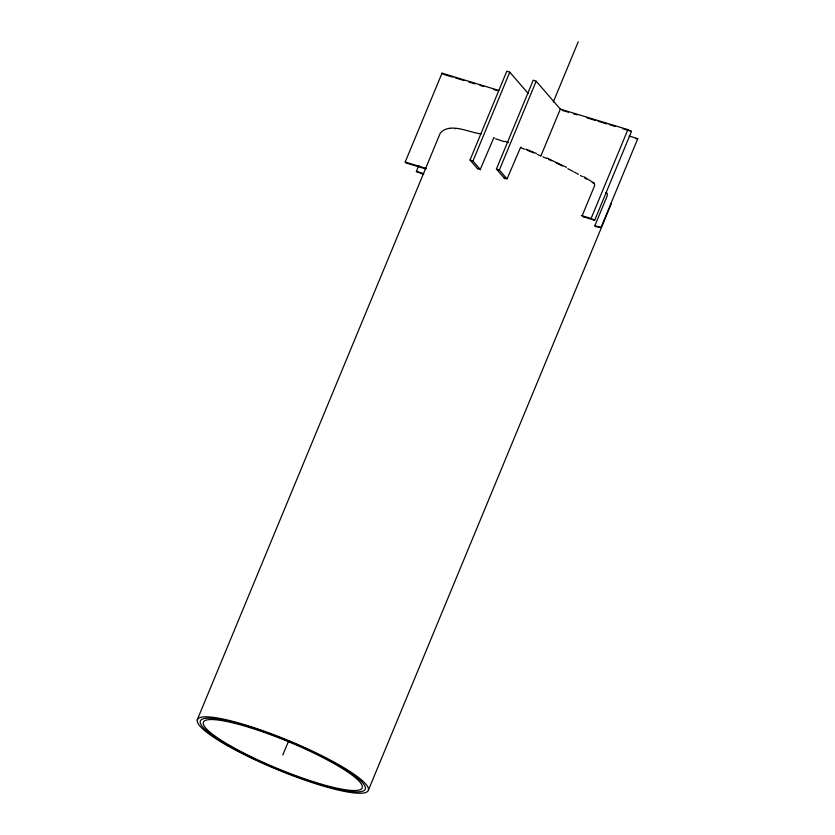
<?xml version="1.0" encoding="UTF-8"?>
<svg xmlns="http://www.w3.org/2000/svg" width="835" height="835" viewBox="0 0 835 835"><rect width="100%" height="100%" fill="white"/><g stroke="black" fill="none" stroke-linecap="round" stroke-linejoin="round"><path stroke-width="1.25" d="M425.86 168.973L406.102 162.971L405.205 162.032L442.018 73.177L498.892 90.451M423.282 174.223L416.373 171.457L418.857 165.455M197.217 719.874L440.306 132.995C450.326 122.056 468.936 132.629 481.127 133.871M477.651 168.858L470.021 160.028L506.824 71.163L509.757 72.165L528.336 93.635M480.553 169.808L472.954 161.03L509.757 72.165M504.799 178.721L496.418 169.046L533.231 80.191L536.164 81.193L560.316 109.103L627.899 129.623L631.49 131.387L594.687 220.252L583.571 216.87M506.855 178.711L499.361 170.048L536.164 81.193M282.794 755.038L288.785 740.572M553.292 101.995L578.248 41.75M540.913 155.936L560.316 109.103M581.264 215.503L591.096 218.488L627.899 129.623M595.272 226.462L600.981 227.527L637.783 138.662L629.141 136.032M368.381 790.192L611.471 203.312M635.769 138.714L637.783 138.662M449.814 128.496L450.42 128.517M454.835 128.663L455.399 128.684M444.147 74.492L452.789 77.112M455.263 77.864L463.905 80.494M468.842 81.987L475.021 83.865M479.958 85.368L483.663 86.496M493.548 89.491L497.253 90.618M562.341 110.387L568.51 112.255M573.447 113.758L577.152 114.886M587.036 117.881L595.679 120.511M598.152 121.263L606.794 123.883M609.268 124.634L615.437 126.513M622.847 128.757L631.49 131.387M405.205 162.032L426.226 168.419M416.373 171.457L423.752 173.701M594.802 225.648L600.981 227.527M477.422 168.587L480.24 169.453L493.809 137.733A2.557 0.804 -70.7 0 1 494.341 138.025M495.614 138.787L504.173 141.647M470.021 160.028L472.954 161.03M496.418 169.046L499.361 170.048M505.039 141.324L508.494 142.566M524.683 149.246L521.207 147.91A2.547 0.804 -70.7 0 0 520.622 147.231L507.054 178.94L503.943 177.74M525.904 149.121L536.435 153.442M546.821 157.972L566.474 167.324M591.096 218.488L594.687 220.252M583.644 176.592L594.092 183.105M583.999 217.006L582.141 215.774L594.614 185.673L594.374 183.397A2.547 2.171 -51.4 0 0 592.286 182.771M442.018 73.177L442.905 74.117M595.679 226.588L594.875 225.669L607.337 195.567L607.108 193.302A2.557 2.181 -51.4 0 0 605.605 192.593M526.979 150.154A88.823 14.967 22.5 0 1 533.857 152.972M537.281 154.412A88.823 14.967 22.5 0 1 540.694 155.884M542.948 156.865A88.823 14.967 22.5 0 1 546.309 158.358M548.532 159.36A88.823 14.967 22.5 0 1 551.841 160.884M556.173 162.919A88.823 14.967 22.5 0 1 562.498 165.988M567.821 168.67A88.823 14.967 22.5 0 1 573.28 171.54M574.344 172.104A88.823 14.967 22.5 0 1 578.457 174.369M580.44 175.486A88.823 14.967 22.5 0 1 582.371 176.602M584.51 177.855A88.823 14.967 22.5 0 1 586.577 179.097M229.468 746.072A89.23 15.03 22.5 0 0 364.133 790.484A89.23 15.03 22.5 0 0 254.79 728.548A89.23 15.03 22.5 0 0 229.468 746.072M231.441 746.406A85.921 14.477 22.5 0 0 361.117 789.169A85.921 14.477 22.5 0 0 255.834 729.529A85.921 14.477 22.5 0 0 231.441 746.406M227.496 745.738A92.539 15.594 22.5 0 0 367.149 791.799A92.539 15.594 22.5 0 0 253.756 727.567A92.539 15.594 22.5 0 0 227.496 745.738"/></g></svg>
